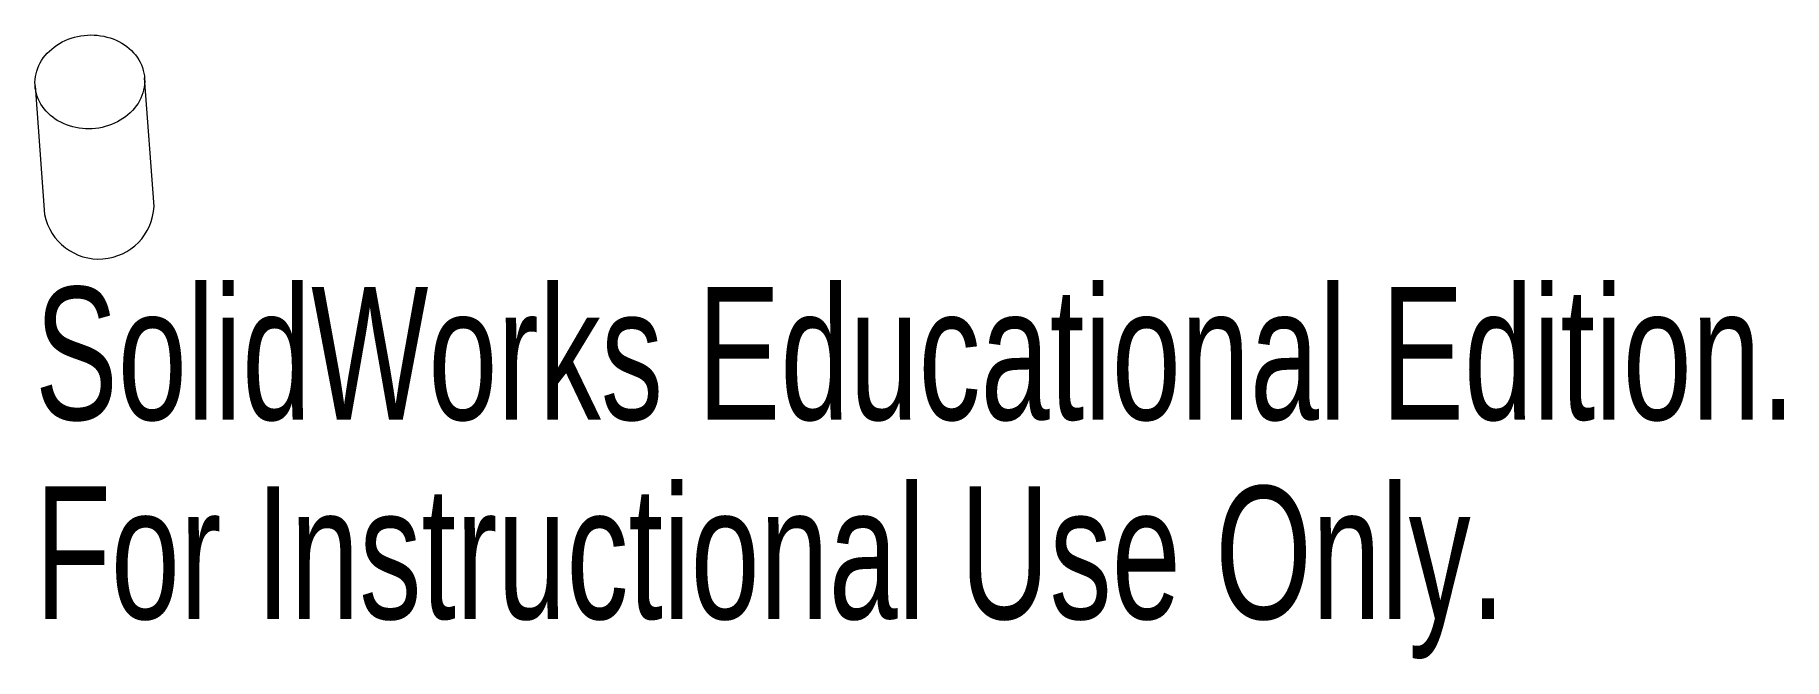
# Model space of a CAD drawing. Header units: millimetres. Extents: x -2 to 61.7, y -21 to 1.7.
import ezdxf

# ---------------------------------------------------------------- set-up
doc = ezdxf.new("R2010")
doc.units = ezdxf.units.MM
doc.styles.add('SLDTEXTSTYLE0', font='TXT', dxfattribs={"width": 0.7})

msp = doc.modelspace()

# ---------------------------------------------------------------- linework, layer by layer
at = {"color": 7, "linetype": 'Continuous', "lineweight": 15}
for p, q in [((2.342, -4.535), (1.995, 0.148)), ((-1.995, -0.148), (-1.647, -4.831))]:
    msp.add_line(p, q, dxfattribs=at)
at = {"color": 7, "linetype": 'Continuous', "lineweight": 15, "flags": 128}
msp.add_lwpolyline([(0.849, 1.563), (0.957, 1.518), (1.061, 1.468), (1.161, 1.413), (1.257, 1.352), (1.349, 1.287), (1.435, 1.217), (1.517, 1.142), (1.593, 1.063), (1.663, 0.981), (1.727, 0.895), (1.784, 0.805), (1.835, 0.713), (1.88, 0.618), (1.917, 0.521), (1.948, 0.421), (1.971, 0.321), (1.988, 0.219), (1.997, 0.116), (1.998, 0.013), (1.993, -0.09), (1.98, -0.193), (1.96, -0.295), (1.933, -0.396), (1.898, -0.496), (1.857, -0.593), (1.809, -0.689), (1.755, -0.782), (1.694, -0.872), (1.626, -0.959), (1.553, -1.043), (1.475, -1.123), (1.39, -1.198), (1.301, -1.27), (1.207, -1.336), (1.109, -1.398), (1.007, -1.455), (0.9, -1.506), (0.791, -1.552), (0.679, -1.592), (0.564, -1.627), (0.447, -1.655), (0.329, -1.678), (0.209, -1.694), (0.089, -1.704), (-0.032, -1.708), (-0.152, -1.706), (-0.272, -1.697), (-0.391, -1.682), (-0.509, -1.661), (-0.625, -1.634), (-0.738, -1.601), (-0.849, -1.563), (-0.957, -1.518), (-1.061, -1.468), (-1.161, -1.413), (-1.257, -1.352), (-1.349, -1.287), (-1.435, -1.217), (-1.517, -1.142), (-1.593, -1.063), (-1.663, -0.981), (-1.727, -0.895), (-1.784, -0.805), (-1.835, -0.713), (-1.88, -0.618), (-1.917, -0.521), (-1.948, -0.421), (-1.971, -0.321), (-1.988, -0.219), (-1.997, -0.116), (-1.998, -0.013), (-1.993, 0.09), (-1.98, 0.193), (-1.96, 0.295), (-1.933, 0.396), (-1.898, 0.496), (-1.857, 0.593), (-1.809, 0.689), (-1.755, 0.782), (-1.694, 0.872), (-1.626, 0.959), (-1.553, 1.043), (-1.475, 1.123), (-1.39, 1.198), (-1.301, 1.27), (-1.207, 1.336), (-1.109, 1.398), (-1.007, 1.455), (-0.9, 1.506), (-0.791, 1.552), (-0.679, 1.592), (-0.564, 1.627), (-0.447, 1.655), (-0.329, 1.678), (-0.209, 1.694), (-0.089, 1.704), (0.032, 1.708), (0.152, 1.706), (0.272, 1.697), (0.391, 1.682), (0.509, 1.661), (0.625, 1.634), (0.738, 1.601), (0.849, 1.563)], dxfattribs=at)
at = {"color": 7, "linetype": 'Continuous', "lineweight": 15}
msp.add_arc((0.329, -4.432), 2.016, 191.42828, 357.05371, dxfattribs=at)

# ---------------------------------------------------------------- texts
at = {"color": 7, "linetype": 'Continuous', "char_height": 4.83362, "attachment_point": 1, "style": 'SLDTEXTSTYLE0'}
for s, insert in [('SolidWorks Educational Edition.', (-1.998, -7.467)), ('For Instructional Use Only.', (-1.998, -14.718))]:
    msp.add_mtext(s, dxfattribs=dict(at, insert=insert))

doc.saveas('drawing.dxf')
